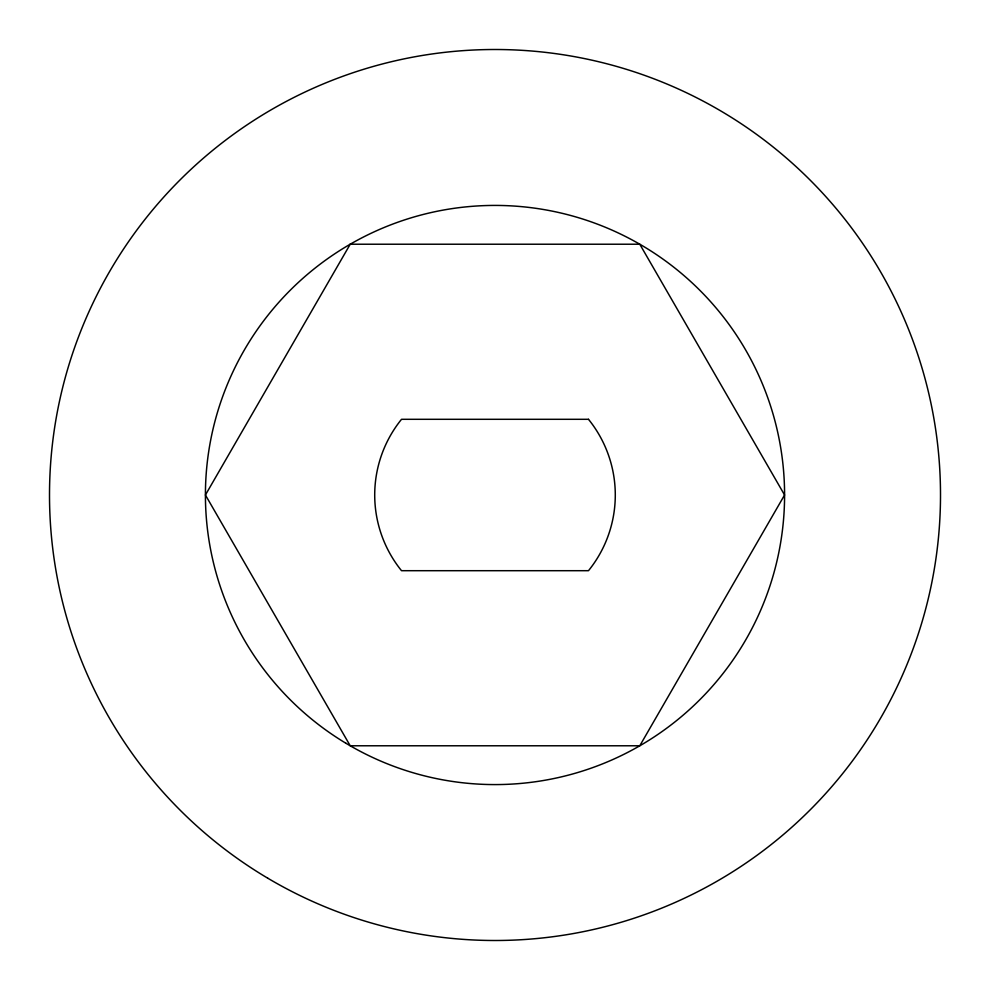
<?xml version="1.0" encoding="UTF-8"?>
<svg xmlns="http://www.w3.org/2000/svg" width="990" height="990" viewBox="0 0 990 990"><rect width="100%" height="100%" fill="white"/><g stroke="black" fill="none" stroke-linecap="round" stroke-linejoin="round"><path stroke-width="1.49" d="M350.213 244.221L205.425 495L350.213 745.779L639.788 745.779L784.575 495L639.788 244.221L350.213 244.221M588.481 419.302L401.519 419.302A120.285 120.285 0 0 0 401.519 570.698L588.481 570.698A120.285 120.285 0 0 0 588.481 419.302M267.696 878.155A445.512 445.512 0 0 0 940.475 500.272A445.512 445.512 0 0 0 276.829 106.574A445.512 445.512 0 0 0 267.696 878.155M345.857 743.218A289.575 289.575 0 0 0 784.538 500.049A289.575 289.575 0 0 0 354.606 241.733A289.575 289.575 0 0 0 345.857 743.218"/></g></svg>
